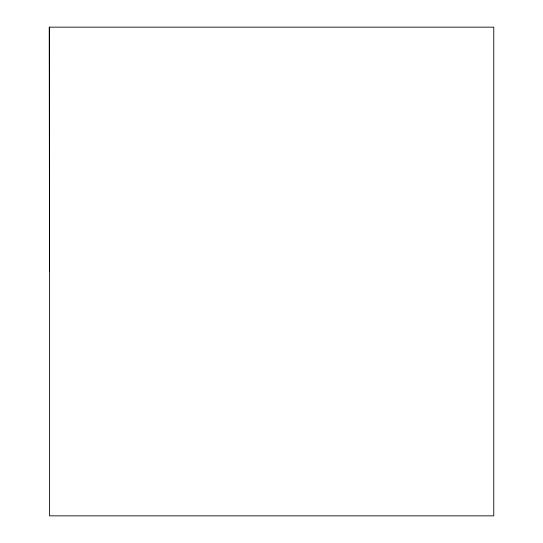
<?xml version="1.0" encoding="UTF-8"?>
<svg xmlns="http://www.w3.org/2000/svg" width="543" height="543" viewBox="0 0 543 543"><rect width="100%" height="100%" fill="white"/><g stroke="black" fill="none" stroke-linecap="round" stroke-linejoin="round"><path stroke-width="0.81" d="M49.501 271.5L49.23 27.15L493.77 27.15L493.77 515.85L49.501 515.85L49.501 27.15"/></g></svg>
